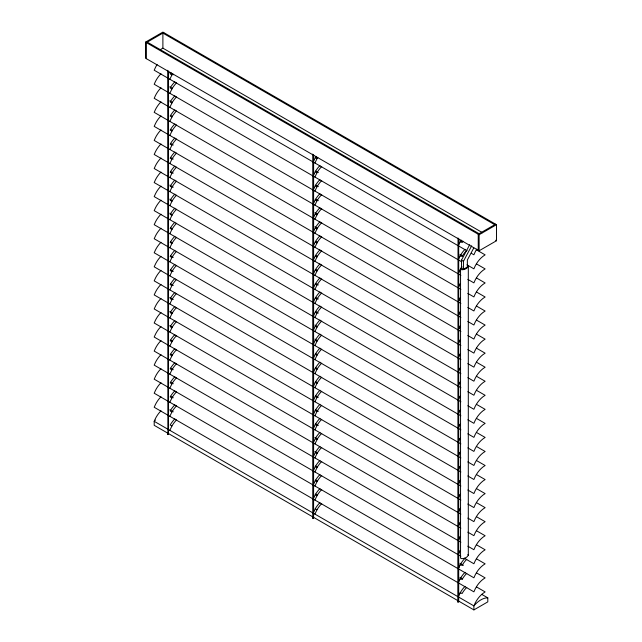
<?xml version="1.0" encoding="UTF-8"?>
<svg xmlns="http://www.w3.org/2000/svg" width="642" height="642" viewBox="0 0 642 642"><rect width="100%" height="100%" fill="white"/><g stroke="black" fill="none" stroke-linecap="round" stroke-linejoin="round"><path stroke-width="0.96" d="M168.533 71.085L168.533 434.217L167.867 434.602L167.69 70.299M167.674 434.49L168.533 434.217M312.75 518.255L313.609 517.974L312.75 518.255L312.75 154.112M313.593 518.038L313.609 154.842M457.826 602.011L458.693 601.739L457.826 602.011L458.019 237.989M169.841 79.247L171.92 74.937A18.273 10.545 -60 0 1 172.746 73.573M169.841 93.291L171.92 88.981A18.273 10.545 -60 0 1 176.63 82.786M169.841 107.334L171.92 103.025A18.273 10.545 -60 0 1 176.63 96.83M169.841 121.378L171.92 117.069A18.273 10.545 -60 0 1 176.63 110.873M169.841 135.422L171.92 131.112A18.273 10.545 -60 0 1 176.63 124.917M169.841 149.466L171.92 145.156A18.273 10.545 -60 0 1 176.63 138.961M169.841 163.509L171.92 159.2A18.273 10.545 -60 0 1 176.63 153.005M169.841 177.553L171.92 173.244A18.273 10.545 -60 0 1 176.63 167.048M169.841 191.597L171.92 187.287A18.273 10.545 -60 0 1 176.63 181.092M169.841 205.641L171.92 201.331A18.273 10.545 -60 0 1 176.63 195.136M169.841 219.684L171.92 215.375A18.273 10.545 -60 0 1 176.63 209.18M169.841 233.728L171.92 229.419A18.273 10.545 -60 0 1 176.63 223.223M169.841 247.772L171.92 243.462A18.273 10.545 -60 0 1 176.63 237.267M169.841 261.816L171.92 257.506A18.273 10.545 -60 0 1 176.63 251.311M169.841 275.859L171.92 271.55A18.273 10.545 -60 0 1 176.63 265.355M169.841 289.903L171.92 285.594A18.273 10.545 -60 0 1 176.63 279.398M169.841 303.947L171.92 299.637A18.273 10.545 -60 0 1 176.63 293.442M169.841 317.991L171.92 313.681A18.273 10.545 -60 0 1 176.63 307.486M169.841 332.034L171.92 327.725A18.273 10.545 -60 0 1 176.63 321.53M169.841 346.078L171.92 341.769A18.273 10.545 -60 0 1 176.63 335.573M169.841 360.122L171.92 355.812A18.273 10.545 -60 0 1 176.63 349.617M169.841 374.166L171.92 369.856A18.273 10.545 -60 0 1 176.63 363.661M169.841 388.209L171.92 383.9A18.273 10.545 -60 0 1 176.63 377.705M169.841 402.253L171.92 397.944A18.273 10.545 -60 0 1 176.63 391.748M169.841 416.297L171.92 411.987A18.273 10.545 -60 0 1 176.63 405.792M169.841 430.341L171.92 426.031A18.273 10.545 -60 0 1 176.63 419.836M313.184 162.001L315.254 157.691A18.273 10.545 -60 0 1 316.089 156.335M314.917 163.004L316.996 158.694A18.273 10.545 -60 0 1 317.83 157.338M313.184 176.044L315.254 171.735A18.273 10.545 -60 0 1 319.973 165.54M314.917 177.048L316.996 172.738A18.273 10.545 -60 0 1 321.714 166.543M313.184 190.088L315.254 185.779A18.273 10.545 -60 0 1 319.973 179.583M314.917 191.091L316.996 186.782A18.273 10.545 -60 0 1 321.714 180.587M313.184 204.132L315.254 199.822A18.273 10.545 -60 0 1 319.973 193.627M314.917 205.135L316.996 200.826A18.273 10.545 -60 0 1 321.714 194.63M313.184 218.176L315.254 213.866A18.273 10.545 -60 0 1 319.973 207.679M314.917 219.179L316.996 214.869A18.273 10.545 -60 0 1 321.714 208.682M313.184 232.219L315.254 227.91A18.273 10.545 -60 0 1 319.973 221.723M314.917 233.223L316.996 228.913A18.273 10.545 -60 0 1 321.714 222.726M313.184 246.263L315.254 241.954A18.273 10.545 -60 0 1 319.973 235.766M314.917 247.266L316.996 242.957A18.273 10.545 -60 0 1 321.714 236.77M313.184 260.307L315.254 255.998A18.273 10.545 -60 0 1 319.973 249.81M314.917 261.31L316.996 257.001A18.273 10.545 -60 0 1 321.714 250.813M313.184 274.351L315.254 270.041A18.273 10.545 -60 0 1 319.973 263.854M314.917 275.354L316.996 271.044A18.273 10.545 -60 0 1 321.714 264.857M313.184 288.394L315.254 284.085A18.273 10.545 -60 0 1 319.973 277.898M314.917 289.398L316.996 285.088A18.273 10.545 -60 0 1 321.714 278.901M313.184 302.438L315.254 298.129A18.273 10.545 -60 0 1 319.973 291.941M314.917 303.441L316.996 299.132A18.273 10.545 -60 0 1 321.714 292.945M313.184 316.482L315.254 312.173A18.273 10.545 -60 0 1 319.973 305.985M314.917 317.485L316.996 313.176A18.273 10.545 -60 0 1 321.714 306.988M313.184 330.526L315.254 326.216A18.273 10.545 -60 0 1 319.973 320.029M314.917 331.529L316.996 327.219A18.273 10.545 -60 0 1 321.714 321.032M313.184 344.577L315.254 340.26A18.273 10.545 -60 0 1 319.973 334.073M314.917 345.581L316.996 341.263A18.273 10.545 -60 0 1 321.714 335.076M313.184 358.621L315.254 354.304A18.273 10.545 -60 0 1 319.973 348.116M314.917 359.624L316.996 355.307A18.273 10.545 -60 0 1 321.714 349.12M313.184 372.665L315.254 368.347A18.273 10.545 -60 0 1 319.973 362.16M314.917 373.668L316.996 369.351A18.273 10.545 -60 0 1 321.714 363.163M313.184 386.709L315.254 382.391A18.273 10.545 -60 0 1 319.973 376.204M314.917 387.712L316.996 383.394A18.273 10.545 -60 0 1 321.714 377.207M313.184 400.752L315.254 396.435A18.273 10.545 -60 0 1 319.973 390.248M314.917 401.756L316.996 397.438A18.273 10.545 -60 0 1 321.714 391.251M313.184 414.796L315.254 410.479A18.273 10.545 -60 0 1 319.973 404.291M314.917 415.799L316.996 411.482A18.273 10.545 -60 0 1 321.714 405.295M313.184 428.84L315.254 424.522A18.273 10.545 -60 0 1 319.973 418.335M314.917 429.843L316.996 425.526A18.273 10.545 -60 0 1 321.714 419.338M313.184 442.884L316.089 437.21A18.257 10.537 -60 0 1 319.973 432.379M314.917 443.887L317.83 438.213A18.257 10.537 -60 0 1 321.714 433.382M313.184 456.927L315.254 452.61A18.273 10.545 -60 0 1 319.973 446.423M314.917 457.931L316.996 453.613A18.273 10.545 -60 0 1 321.714 447.426M313.184 470.971L315.254 466.654A18.273 10.545 -60 0 1 319.973 460.466M314.917 471.974L316.996 467.657A18.273 10.545 -60 0 1 321.714 461.47M313.184 485.015L315.254 480.697A18.273 10.545 -60 0 1 319.973 474.51M314.917 486.018L316.996 481.701A18.273 10.545 -60 0 1 321.714 475.513M313.184 499.059L315.254 494.741A18.273 10.545 -60 0 1 319.973 488.554M314.917 500.062L316.996 495.744A18.273 10.545 -60 0 1 321.714 489.557M313.184 513.102L315.254 508.785A18.273 10.545 -60 0 1 319.973 502.598M314.917 514.106L316.996 509.788A18.273 10.545 -60 0 1 321.714 503.601M458.26 245.766L460.33 241.456L462.071 242.459A18.249 10.537 -60 0 1 462.906 241.095M458.26 259.809L460.33 255.5L462.071 256.503A18.249 10.537 -60 0 1 466.782 250.316M458.26 273.853L460.33 269.544M458.26 287.897L459.568 284.992A18.321 10.577 -60 0 1 460.33 283.587L459.568 284.992M458.26 301.941L459.568 299.036A18.321 10.577 -60 0 1 460.33 297.631L458.878 300.472M458.878 314.516L458.26 315.984L459.568 313.079A18.321 10.577 -60 0 1 460.33 311.675L459.568 313.079M458.26 330.028L459.568 327.123A18.321 10.577 -60 0 1 460.33 325.719L458.878 328.56M458.26 344.072L459.568 341.167A18.321 10.577 -60 0 1 460.33 339.762L459.568 341.167M458.26 358.116L459.568 355.211A18.321 10.577 -60 0 1 460.33 353.806L459.568 355.211M458.26 372.159L459.568 369.254A18.321 10.577 -60 0 1 460.33 367.85L459.568 369.254M458.26 386.203L459.568 383.298A18.321 10.577 -60 0 1 460.33 381.894L459.568 383.298M458.26 400.247L459.568 397.342A18.321 10.577 -60 0 1 460.33 395.937L459.568 397.342M458.26 414.291L459.568 411.386A18.321 10.577 -60 0 1 460.33 409.981L459.568 411.386M458.26 428.334L459.568 425.429A18.321 10.577 -60 0 1 460.33 424.025L459.568 425.429M458.26 442.378L459.568 439.473A18.321 10.577 -60 0 1 460.33 438.069L459.568 439.473M458.26 456.422L459.568 453.517A18.321 10.577 -60 0 1 460.33 452.112L459.568 453.517M458.26 470.466L459.568 467.561A18.321 10.577 -60 0 1 460.33 466.156L459.568 467.561M458.26 484.509L459.568 481.604A18.321 10.577 -60 0 1 460.33 480.2L458.878 483.041M458.26 498.553L459.568 495.648A18.321 10.577 -60 0 1 460.33 494.244L459.568 495.648M458.26 512.597L459.568 509.692A18.321 10.577 -60 0 1 460.33 508.287L458.878 511.128M458.26 526.641L459.568 523.736A18.321 10.577 -60 0 1 460.33 522.331L459.568 523.736M458.26 540.684L459.568 537.779A18.321 10.577 -60 0 1 460.33 536.375L458.878 539.216M458.26 554.728L459.568 551.823A18.321 10.577 -60 0 1 460.33 550.419L459.568 551.823M458.26 568.772L460.33 564.462L462.071 565.466A18.249 10.537 -60 0 1 466.782 559.278M458.26 582.816L460.33 578.506L462.071 579.509A18.249 10.537 -60 0 1 466.782 573.322M458.26 596.859L460.33 592.55L462.071 593.553A18.249 10.537 -60 0 1 466.782 587.366M458.878 567.303L459.568 565.867A18.321 10.577 -60 0 1 465.049 558.267M473.804 247.908L467.36 260.01L467.36 267.04L463.444 269.303L461.486 268.171L461.486 260.146L469.719 244.682M463.444 269.303L463.444 261.278L471.677 245.814M467.898 265.603L468.307 266.374L468.307 555.274C466.991 557.754 463.66 559.11 460.948 558.516L460.547 557.746L460.547 268.846L461.181 267.738M468.307 266.374C466.991 268.854 463.66 270.202 460.948 269.616L460.547 268.846M145.517 42.131L162.891 32.1L496.483 224.7L496.483 240.75L479.109 250.781L145.517 58.181L145.517 42.131L479.109 234.731L496.483 224.7M163.758 32.598L146.384 42.629L146.384 58.679M160.283 49.659L162.891 48.15L482.583 232.725M495.616 224.194L478.242 234.226L478.242 250.276M160.998 410.808A18.321 10.577 -60 0 0 155.508 418.407L154.2 421.312L154.2 425.325L473.9 609.9L487.8 601.875L487.8 597.862L481.717 594.356M494.749 224.7L162.891 33.103L162.891 48.15M495.616 240.244L496.483 240.75M147.251 42.131L479.109 233.728M169.785 72.787L173.26 74.793M315.736 157.049L317.469 158.052M459.945 240.309L462.553 241.809M476.444 249.842L485.127 254.858L482.864 256.407A18.297 10.561 -60 0 0 475.2 265.932L473.9 268.837L466.951 264.825M171.92 74.937L170.178 73.934A18.273 10.545 -60 0 1 171.013 72.57M315.254 157.691L316.996 158.694M466.951 250.781L154.2 70.219L155.516 67.314A18.321 10.577 -60 0 1 157.113 64.545M471.292 253.285L473.9 254.794L475.208 251.889A18.297 10.561 -60 0 1 476.797 249.12M169.785 86.831L172.393 88.339M315.736 171.093L318.344 172.594M459.945 254.352L462.553 255.853M476.444 263.894L485.127 268.902L482.864 270.451A18.297 10.561 -60 0 0 475.2 279.976L473.9 282.881L467.817 279.366M171.92 88.981L170.178 87.978A18.273 10.545 -60 0 1 174.897 81.783M315.254 171.735L316.996 172.738M461.486 260.146L463.444 261.278M461.734 261.816L154.2 84.263L155.516 81.357A18.321 10.577 -60 0 1 160.998 73.758M169.785 100.874L172.393 102.383M315.736 185.137L318.344 186.637M476.444 277.938L485.127 282.953L482.864 284.494A18.297 10.561 -60 0 0 475.2 294.02L473.9 296.925L467.817 293.41M171.92 103.025L170.178 102.022A18.273 10.545 -60 0 1 174.897 95.827M315.254 185.779L316.996 186.782M460.868 275.354L154.2 98.306L155.516 95.401A18.321 10.577 -60 0 1 160.998 87.802M170.66 115.424L172.393 116.427M315.736 199.18L318.344 200.681M476.444 291.982L485.127 296.997L482.864 298.538A18.297 10.561 -60 0 0 475.2 308.064L473.9 310.969L467.817 307.454M171.92 117.069L170.178 116.066A18.273 10.545 -60 0 1 174.897 109.87M315.254 199.822L316.996 200.826M460.868 289.398L154.2 112.35L155.516 109.445A18.321 10.577 -60 0 1 160.998 101.845M170.66 129.467L172.393 130.47M314.869 212.719L317.469 214.227M476.444 306.025L485.127 311.041L482.864 312.582A18.297 10.561 -60 0 0 475.2 322.107L473.9 325.012L467.817 321.498M171.92 131.112L170.178 130.109A18.273 10.545 -60 0 1 174.897 123.914M315.254 213.866L316.996 214.869M460.868 303.441L154.2 126.394L155.516 123.489A18.321 10.577 -60 0 1 160.998 115.889M170.66 143.511L173.26 145.012M314.869 226.762L317.469 228.271M476.444 320.069L485.127 325.085L482.864 326.626A18.297 10.561 -60 0 0 475.2 336.151L473.9 339.056L467.817 335.541M171.92 145.156L170.178 144.153A18.273 10.545 -60 0 1 174.897 137.958M315.254 227.91L316.996 228.913M460.868 317.485L154.2 140.438L155.516 137.532A18.321 10.577 -60 0 1 160.998 129.933M170.66 157.555L173.26 159.055M315.736 241.312L317.469 242.315M476.444 334.113L485.127 339.128L482.864 340.669A18.297 10.561 -60 0 0 475.2 350.195L473.9 353.1L467.817 349.585M171.92 159.2L170.178 158.197A18.273 10.545 -60 0 1 174.897 152.002M315.254 241.954L316.996 242.957M460.868 331.529L154.2 154.481L155.516 151.576A18.321 10.577 -60 0 1 160.998 143.977M170.66 171.599L173.26 173.099M315.736 255.355L317.469 256.359M476.444 348.157L485.127 353.172L482.864 354.713A18.297 10.561 -60 0 0 475.2 364.239L473.9 367.144L467.817 363.629M171.92 173.244L170.178 172.241A18.273 10.545 -60 0 1 174.897 166.045M315.254 255.998L316.996 257.001M460.868 345.573L154.2 168.525L155.516 165.62A18.321 10.577 -60 0 1 160.998 158.02M169.785 185.137L173.26 187.143M315.736 269.399L317.469 270.402M476.444 362.2L485.127 367.216L482.864 368.757A18.297 10.561 -60 0 0 475.2 378.282L473.9 381.188L467.817 377.673M171.92 187.287L170.178 186.284A18.273 10.545 -60 0 1 174.897 180.089M315.254 270.041L316.996 271.044M460.868 359.616L154.2 182.569L155.516 179.664A18.321 10.577 -60 0 1 160.998 172.064M169.785 199.18L172.393 200.689M315.736 283.443L318.344 284.944M476.444 376.244L485.127 381.26L482.864 382.801A18.297 10.561 -60 0 0 475.2 392.326L473.9 395.231L467.817 391.716M171.92 201.331L170.178 200.328A18.273 10.545 -60 0 1 174.897 194.133M315.254 284.085L316.996 285.088M460.868 373.66L154.2 196.613L155.516 193.707A18.321 10.577 -60 0 1 160.998 186.108M169.785 213.224L172.393 214.733M315.736 297.487L318.344 298.995M476.444 390.288L485.127 395.303L482.864 396.844A18.297 10.561 -60 0 0 475.2 406.37L473.9 409.275L467.817 405.76M171.92 215.375L170.178 214.372A18.273 10.545 -60 0 1 174.897 208.177M315.254 298.129L316.996 299.132M460.868 387.704L154.2 210.656L155.516 207.751A18.321 10.577 -60 0 1 160.998 200.152M170.66 227.774L172.393 228.777M315.736 311.53L318.344 313.039M476.444 404.332L485.127 409.347L482.864 410.888A18.297 10.561 -60 0 0 475.2 420.414L473.9 423.319L467.817 419.804M171.92 229.419L170.178 228.416A18.273 10.545 -60 0 1 174.897 222.22M315.254 312.173L316.996 313.176M460.868 401.748L154.2 224.7L155.516 221.795A18.321 10.577 -60 0 1 160.998 214.195M170.66 241.817L172.393 242.82M314.869 325.077L317.469 326.577M476.444 418.375L485.127 423.391L482.864 424.932A18.297 10.561 -60 0 0 475.2 434.457L473.9 437.363L467.817 433.848M171.92 243.462L170.178 242.459A18.273 10.545 -60 0 1 174.897 236.264M315.254 326.216L316.996 327.219M460.868 415.791L154.2 238.744L155.516 235.839A18.321 10.577 -60 0 1 160.998 228.239M170.66 255.861L173.26 257.362M314.869 339.12L317.469 340.621M476.444 432.419L485.127 437.435L482.864 438.976A18.297 10.561 -60 0 0 475.2 448.501L473.9 451.406L467.817 447.891M171.92 257.506L170.178 256.503A18.273 10.545 -60 0 1 174.897 250.308M315.254 340.26L316.996 341.263M460.868 429.835L154.2 252.787L155.516 249.882A18.321 10.577 -60 0 1 160.998 242.283M170.66 269.905L173.26 271.405M315.736 353.662L317.469 354.665M476.444 446.463L485.127 451.478L482.864 453.019A18.297 10.561 -60 0 0 475.2 462.545L473.9 465.45L467.817 461.935M171.92 271.55L170.178 270.547A18.273 10.545 -60 0 1 174.897 264.352M315.254 354.304L316.996 355.307M460.868 443.879L154.2 266.831L155.516 263.926A18.321 10.577 -60 0 1 160.998 256.327M170.66 283.949L173.26 285.449M315.736 367.705L317.469 368.709M476.444 460.507L485.127 465.522L482.864 467.063A18.297 10.561 -60 0 0 475.2 476.589L473.9 479.494L467.817 475.979M171.92 285.594L170.178 284.591A18.273 10.545 -60 0 1 174.897 278.395M315.254 368.347L316.996 369.351M460.868 457.923L154.2 280.875L155.516 277.97A18.321 10.577 -60 0 1 160.998 270.37M169.785 297.487L173.26 299.493M315.736 381.749L317.469 382.752M476.444 474.55L485.127 479.566L482.864 481.107A18.297 10.561 -60 0 0 475.2 490.632L473.9 493.538L467.817 490.023M171.92 299.637L170.178 298.634A18.273 10.545 -60 0 1 174.897 292.439M315.254 382.391L316.996 383.394M460.868 471.966L154.2 294.919L155.516 292.014A18.321 10.577 -60 0 1 160.998 284.414M169.785 311.53L172.393 313.039M315.736 395.793L318.344 397.302M476.444 488.594L485.127 493.61L482.864 495.151A18.297 10.561 -60 0 0 475.2 504.676L473.9 507.581L467.817 504.066M171.92 313.681L170.178 312.678A18.273 10.545 -60 0 1 174.897 306.483M315.254 396.435L316.996 397.438M460.868 486.01L154.2 308.962L155.516 306.057A18.321 10.577 -60 0 1 160.998 298.458M169.785 325.574L172.393 327.083M315.736 409.837L318.344 411.345M476.444 502.638L485.127 507.653L482.864 509.194A18.297 10.561 -60 0 0 475.2 518.72L473.9 521.625L467.817 518.11M171.92 327.725L170.178 326.722A18.273 10.545 -60 0 1 174.897 320.527M315.254 410.479L316.996 411.482M460.868 500.054L154.2 323.006L155.516 320.101A18.321 10.577 -60 0 1 160.998 312.502M170.66 340.124L172.393 341.127M315.736 423.881L318.344 425.389M476.444 516.682L485.127 521.697L482.864 523.238A18.297 10.561 -60 0 0 475.2 532.764L473.9 535.669L467.817 532.154M171.92 341.769L170.178 340.766A18.273 10.545 -60 0 1 174.897 334.57M315.254 424.522L316.996 425.526M460.868 514.098L154.2 337.05L155.516 334.145A18.321 10.577 -60 0 1 160.998 326.545M170.66 354.167L172.393 355.17M314.869 437.427L317.469 438.927M476.444 530.725L485.127 535.741L482.864 537.282A18.297 10.561 -60 0 0 475.2 546.807L473.9 549.712L467.817 546.198M171.92 355.812L170.178 354.809A18.273 10.545 -60 0 1 174.897 348.614M315.254 438.566L316.996 439.569M460.868 528.141L154.2 351.094L155.516 348.189A18.321 10.577 -60 0 1 160.998 340.589M170.66 368.211L173.26 369.712M314.869 451.47L317.469 452.971M476.444 544.769L485.127 549.785L482.864 551.326A18.297 10.561 -60 0 0 475.2 560.851L473.9 563.756L464.343 558.235M171.92 369.856L170.178 368.853A18.273 10.545 -60 0 1 174.897 362.658M315.254 452.61L316.996 453.613M460.868 542.185L154.2 365.137L155.516 362.232A18.321 10.577 -60 0 1 160.998 354.633M170.66 382.255L173.26 383.755M315.736 466.012L317.469 467.015M476.444 558.813L485.127 563.828L482.864 565.369A18.297 10.561 -60 0 0 475.2 574.895L473.9 577.8L154.2 393.225L155.516 390.32A18.321 10.577 -60 0 1 160.998 382.72M171.92 383.9L170.178 382.897A18.273 10.545 -60 0 1 174.897 376.702M315.254 466.654L316.996 467.657M460.868 556.229L154.2 379.181L155.516 376.276A18.321 10.577 -60 0 1 160.998 368.677M170.66 396.299L173.26 397.799M315.736 480.056L317.469 481.059M459.945 563.315L463.42 565.321M476.444 572.857L485.127 577.872L482.864 579.413A18.297 10.561 -60 0 0 475.2 588.939L473.9 591.844L154.2 407.269L155.516 404.364A18.321 10.577 -60 0 1 160.998 396.764M171.92 397.944L170.178 396.941A18.273 10.545 -60 0 1 174.897 390.745M315.254 480.697L316.996 481.701M169.785 409.837L173.26 411.843M315.736 494.099L317.469 495.102M459.945 577.359L462.553 578.867M476.444 586.9L485.127 591.916L482.864 593.457A18.297 10.561 -60 0 0 475.2 602.982L473.9 605.888L473.9 609.9M171.92 411.987L170.178 410.984A18.273 10.545 -60 0 1 174.897 404.789M315.254 494.741L316.996 495.744M171.92 426.031L170.178 425.028A18.273 10.545 -60 0 1 174.897 418.833M315.254 508.785L316.996 509.788M467.898 554.503L468.307 555.274M479.109 234.731L479.109 250.781M458.693 238.599L458.693 601.739M155.292 420.085A20.889 12.062 -60 0 0 154.2 421.312L473.9 605.888A20.889 12.062 -60 0 1 487.8 597.862M459.568 593.954A18.321 10.577 -60 0 1 465.049 586.355M459.568 579.911A18.321 10.577 -60 0 1 465.049 572.311M459.568 242.861A18.321 10.577 -60 0 1 461.165 240.092M459.568 270.948A18.321 10.577 -60 0 1 462.063 266.871M459.568 256.904A18.321 10.577 -60 0 1 465.049 249.305"/></g></svg>
